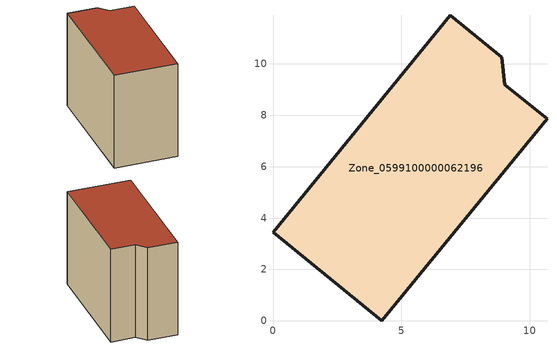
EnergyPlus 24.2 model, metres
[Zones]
Zone_0599100000062196
 floor ground (C_G): 0,3.44 6.9,11.9 8.91,10.27 9.02,9.19 10.67,7.86 4.24,0 z0
 wall outside (C_F): 4.24,0 10.67,7.86 9.02,9.19 8.91,10.27 6.9,11.9 0,3.44 4.24,0 z0:8.58
 roof outside (C_R): 6.9,11.9 0,3.44 4.24,0 10.67,7.86 9.02,9.19 8.91,10.27 z8.58
[BUILDING]
Pand.0599100000062196: North Axis=0; Terrain=City; Loads Convergence Tolerance Value=0.04; Temperature Convergence Tolerance Value=0.4; Solar Distribution=FullExterior; Maximum Number of Warmup Days=25; Minimum Number of Warmup Days=1
[Site:Location]
Rotterdam.The.Hague.AP_ZH_NLD Design_Conditions: Latitude=51.96; Longitude=4.45; Time Zone=1; Elevation=-4.5
[SITE:GROUNDTEMPERATURE:BUILDINGSURFACE]
18, 18, 18, 18, 18, 18, 18, 18, 18, 18, 18, 18
[MATERIAL] Thermal Absorptance=0.9; Solar Absorptance=0.7; Visible Absorptance=0.7
Name | Roughness | Thickness | Conductivity | Density | Specific Heat
G.TI.1946 | MediumSmooth | 0.15 | 1 | 540 | 1210
F.TI.1946 | Rough | 0.3 | 0.857143 | 1920 | 840
R.TI.1946 | MediumRough | 0.2 | 0.1 | 1500 | 1000
[CONSTRUCTION]
C_G: G.TI.1946
C_F: F.TI.1946
C_R: R.TI.1946
[ZONE]
Zone_0599100000062196: Type=1; Multiplier=1; Ceiling Height=Autocalculate; Volume=Autocalculate; Floor Area=autocalculate; Part of Total Floor Area=Yes
[ZONEINFILTRATION:DESIGNFLOWRATE]
Infil_Zone_0599100000062196: Zone or ZoneList or Space or SpaceList=Zone_0599100000062196; Schedule=AlwaysOn; Design Flow Rate Calculation Method=Flow/Area; Flow Rate per Floor Area=0.003; Constant Term Coefficient=1; Temperature Term Coefficient=0; Velocity Term Coefficient=0; Velocity Squared Term Coefficient=0
[HVACTEMPLATE:ZONE:IDEALLOADSAIRSYSTEM]
Zone_0599100000062196: Maximum Heating Supply Air Temperature=50; Minimum Cooling Supply Air Temperature=13; Maximum Heating Supply Air Humidity Ratio=0.0156; Minimum Cooling Supply Air Humidity Ratio=0.0077; Heating Limit=NoLimit; Cooling Limit=NoLimit; Dehumidification Control Type=ConstantSensibleHeatRatio; Cooling Sensible Heat Ratio=0.7; Dehumidification Setpoint=60; Humidification Control Type=None; Humidification Setpoint=30; Outdoor Air Method=None; Outdoor Air Flow Rate per Person=0.00944; Outdoor Air Flow Rate per Zone Floor Area=0; Outdoor Air Flow Rate per Zone=0; Demand Controlled Ventilation Type=None; Outdoor Air Economizer Type=NoEconomizer; Heat Recovery Type=None; Sensible Heat Recovery Effectiveness=0.7; Latent Heat Recovery Effectiveness=0.65
[ZONECONTROL:THERMOSTAT]
ThermostatControl_Zone_0599100000062196: Zone or ZoneList=Zone_0599100000062196; Control Type Schedule=DualSetpointControlType; Control 1=Thermostat_Zone_0599100000062196; Temperature Difference Between Cutout And Setpoint=0
[THERMOSTATSETPOINT:DUALSETPOINT]
Thermostat_Zone_0599100000062196: Heating Setpoint Temperature Schedule=HeatingSetpoint_Zone_0599100000062196; Cooling Setpoint Temperature Schedule=CoolingSetpoint_Zone_0599100000062196
[SCHEDULE:COMPACT]
HeatingSetpoint_Zone_0599100000062196: Through: 12/31, For: AllDays, Until: 24:00, 21
CoolingSetpoint_Zone_0599100000062196: Through: 12/31, For: AllDays, Until: 24:00, 24
DualSetpointControlType: Through: 12/31, For: AllDays, Until: 24:00, 4
AlwaysOn: Through: 12/31, For: AllDays, Until: 24:00, 1
